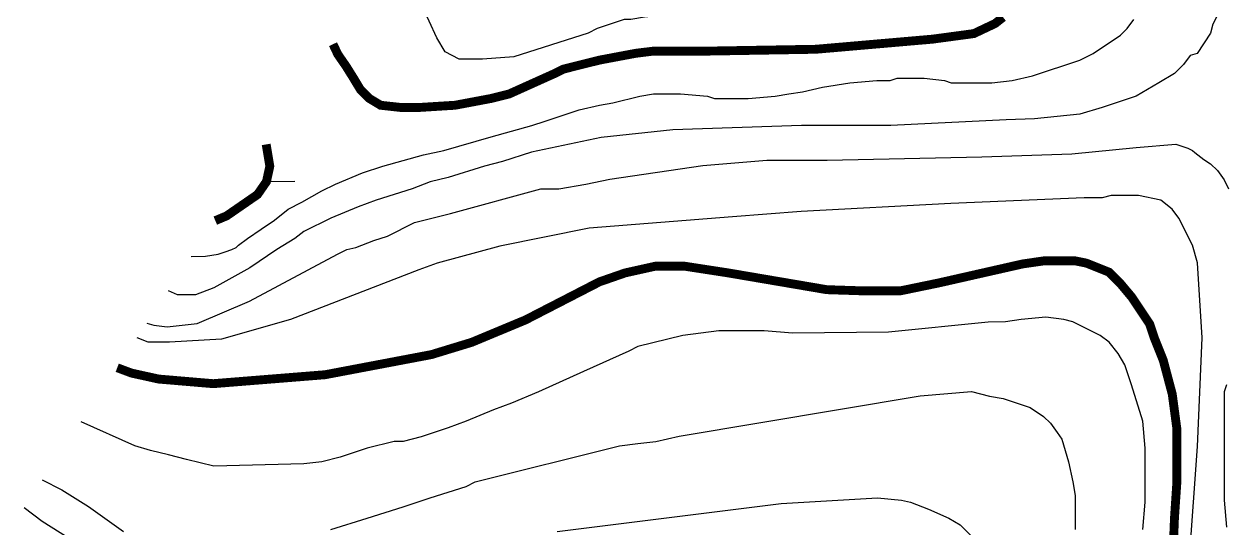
# Model space of a CAD drawing. Extents: x 35515948 to 35520624, y 3302916 to 3308279.
# Drawn here: x 35517453.1 to 35517791.3, y 3306707.8 to 3306849.7 of the extents above; entities that cross this region are included whole.
import ezdxf

# ---------------------------------------------------------------- set-up
doc = ezdxf.new("R2010")
doc.units = 0
doc.header["$LTSCALE"] = 10000
doc.header["$MEASUREMENT"] = 0
doc.layers.get('0').update_dxf_attribs({"linetype": 'CONTINUOUS'})
for name, color, linetype in [('8111', 34, 'CONTINUOUS'), ('8112', 34, 'CONTINUOUS'), ('8130', 34, 'CONTINUOUS')]:
    doc.layers.add(name, color=color, linetype=linetype)

# ---------------------------------------------------------------- blocks, each defined once
blk = doc.blocks.new('1002')
blk.add_lwpolyline([(0, 0), (0.8, 0)])

msp = doc.modelspace()

# ---------------------------------------------------------------- linework, layer by layer
at = {"layer": '8111', "linetype": 'Continuous', "ltscale": 0.005, "flags": 128}
for points, elevation in [([(35517635.46, 3306852.87), (35517633.55, 3306852.23), (35517627.84, 3306851.6), (35517624.03, 3306850.96), (35517622.12, 3306850.96), (35517614.5, 3306848.42), (35517611.96, 3306847.15), (35517591.01, 3306840.49), (35517582.24, 3306839.79), (35517575.65, 3306839.79), (35517571.74, 3306841.88), (35517569.4, 3306845.78), (35517565.06, 3306855.15), (35517562.8, 3306864.36), (35517562.8, 3306870.35), (35517563.67, 3306875.38), (35517567.14, 3306880.41), (35517574.52, 3306888.75), (35517584.85, 3306896.73), (35517585.42, 3306896.93)], 480), ([(35517789.13, 3306852.23), (35517787.86, 3306849.69), (35517787.22, 3306847.15), (35517783.41, 3306841.44), (35517781.51, 3306840.8), (35517779.6, 3306838.26), (35517777.06, 3306835.72), (35517772.62, 3306833.18), (35517766.27, 3306829.37), (35517756.74, 3306826.2), (35517750.39, 3306824.29), (35517744.04, 3306823.66), (35517737.69, 3306823.02), (35517729.71, 3306822.75), (35517697.24, 3306821.17), (35517672.03, 3306821.17), (35517635.78, 3306819.91), (35517615.6, 3306817.71), (35517596.06, 3306813.61), (35517587.83, 3306810.96), (35517582.75, 3306809.69), (35517572.59, 3306806.51), (35517567.51, 3306805.24), (35517562.43, 3306803.34), (35517552.27, 3306800.16), (35517547.19, 3306798.26), (35517539.57, 3306795.08), (35517531.95, 3306791.27), (35517529.41, 3306789.37), (35517524.33, 3306786.19), (35517516.71, 3306781.11), (35517506.55, 3306775.4), (35517501.47, 3306773.49), (35517496.39, 3306773.49), (35517493.8, 3306774.57)], 465), ([(35517500.24, 3306784.22), (35517504.2, 3306784.34), (35517507.77, 3306784.93), (35517509.73, 3306785.56), (35517511.63, 3306786.19), (35517512.9, 3306786.83), (35517513.53, 3306787.46), (35517516.08, 3306789.37), (35517519.89, 3306791.91), (35517523.7, 3306794.45), (35517527.51, 3306797.62), (35517531.32, 3306799.53), (35517537.03, 3306802.7), (35517540.84, 3306804.61), (35517548.46, 3306807.78), (35517554.18, 3306809.69), (35517565.61, 3306812.86), (35517571.32, 3306814.13), (35517584.66, 3306817.94), (35517596.09, 3306821.12), (35517599.9, 3306822.39), (35517609.42, 3306825.56), (35517615.14, 3306826.83), (35517618.95, 3306827.47), (35517626.57, 3306829.37), (35517630.38, 3306830.01), (35517638, 3306830.01), (35517645.62, 3306829.37), (35517647.52, 3306828.74), (35517657.05, 3306828.74), (35517664.67, 3306829.37), (35517668.48, 3306830.01), (35517672.29, 3306830.64), (35517678, 3306831.91), (35517685.62, 3306833.18), (35517693.24, 3306833.82), (35517697.05, 3306833.82), (35517698.96, 3306834.45), (35517706.58, 3306834.45), (35517712.29, 3306833.82), (35517714.2, 3306833.18), (35517725.63, 3306833.18), (35517731.34, 3306833.82), (35517737.06, 3306835.09), (35517750.39, 3306839.53), (35517754.2, 3306841.44), (35517761.82, 3306846.52), (35517763.73, 3306848.42), (35517765.63, 3306850.96)], 470), ([(35517487.75, 3306765.49), (35517489.72, 3306764.97), (35517493.45, 3306764.45), (35517501.87, 3306765.4), (35517516.62, 3306771.65), (35517541.45, 3306784.93), (35517544.02, 3306786.19), (35517546.56, 3306786.83), (35517551.64, 3306788.73), (35517555.45, 3306790), (35517563.07, 3306793.81), (35517573.23, 3306796.35), (35517598.63, 3306803.34), (35517603.71, 3306803.34), (35517611.33, 3306804.61), (35517618.12, 3306806.05), (35517644.29, 3306809.83), (35517662.25, 3306811.41), (35517679.28, 3306811.41), (35517722.78, 3306812.35), (35517748.12, 3306813.14), (35517766.26, 3306814.97), (35517777.46, 3306815.92), (35517780.87, 3306814.77), (35517782.14, 3306814.13), (35517782.78, 3306813.5), (35517785.32, 3306811.59), (35517787.22, 3306810.32), (35517789.13, 3306808.42), (35517791.03, 3306805.88), (35517792.3, 3306803.34)], 460), ([(35517778.97, 3306666.81), (35517783.59, 3306730.82), (35517784.85, 3306761.38), (35517783.59, 3306782.48), (35517782.14, 3306787.46), (35517778.33, 3306795.08), (35517776.43, 3306797.62), (35517773.25, 3306800.16), (35517766.9, 3306801.43), (35517759.28, 3306801.43), (35517756.74, 3306800.8), (35517751.66, 3306800.8), (35517714.09, 3306799.17), (35517671.91, 3306796.91), (35517652.66, 3306795.39), (35517612.31, 3306792.24), (35517587.1, 3306787.2), (35517569.42, 3306782.38), (35517564.34, 3306780.48), (35517528.17, 3306766.53), (35517508.73, 3306760.98), (35517494.14, 3306760.11), (35517488.07, 3306760.11), (35517485, 3306761.37)], 455), ([(35517791.67, 3306748.09), (35517791.03, 3306746.19), (35517791.03, 3306715.71), (35517791.67, 3306708.09)], 460), ([(35517603.28, 3306706.89), (35517666.33, 3306714.76), (35517693.44, 3306716.34), (35517700.23, 3306715.71), (35517702.77, 3306715.07), (35517707.85, 3306713.17), (35517713.56, 3306710.63), (35517716.74, 3306708.72), (35517721.82, 3306703.64)], 435), ([(35517453.14, 3306713.63), (35517458.23, 3306709.77), (35517465.85, 3306704.99)], 435)]:
    msp.add_lwpolyline(points, dxfattribs=dict(at, elevation=elevation))
at = {"layer": '8111', "linetype": 'Continuous', "ltscale": 0.005}
for points, elevation in [([(35517768.17, 3306707.45), (35517768.81, 3306715.07), (35517768.81, 3306730.31), (35517768.17, 3306737.93), (35517765, 3306748.09), (35517763.09, 3306753.81), (35517761.19, 3306756.98), (35517758.65, 3306760.16), (35517756.11, 3306762.06), (35517748.49, 3306765.87), (35517745.95, 3306766.51), (35517740.87, 3306767.14), (35517733.88, 3306766.51), (35517729.44, 3306765.87), (35517724.64, 3306765.78), (35517696.59, 3306762.95), (35517669.48, 3306762.64), (35517661.49, 3306763.33), (35517648.79, 3306763.33), (35517643.71, 3306762.7), (35517638.63, 3306762.06), (35517625.93, 3306758.89), (35517623.39, 3306757.62), (35517610.69, 3306751.9), (35517597.99, 3306746.19), (35517590.37, 3306743.01), (35517585.29, 3306741.11), (35517577.67, 3306737.93), (35517572.59, 3306736.03), (35517564.97, 3306733.49), (35517559.89, 3306732.22), (35517557.35, 3306732.22), (35517549.73, 3306730.31), (35517542.11, 3306727.77), (35517537.03, 3306726.5), (35517531.95, 3306725.87), (35517506.55, 3306725.23), (35517498.93, 3306727.14), (35517493.85, 3306728.41), (35517488.77, 3306729.68), (35517484.33, 3306730.95), (35517469.24, 3306737.76), (35517469.24, 3306737.76)], 445), ([(35517539.57, 3306707.45), (35517549.73, 3306710.63), (35517559.89, 3306713.8), (35517567.51, 3306716.34), (35517577.67, 3306719.52), (35517580.21, 3306720.79), (35517620.85, 3306730.95), (35517625.93, 3306731.58), (35517631.01, 3306732.22), (35517637.64, 3306733.66), (35517705.42, 3306745), (35517719.92, 3306746.26), (35517724.99, 3306744.92), (35517728.8, 3306744.28), (35517736.42, 3306741.74), (35517740.23, 3306739.2), (35517742.14, 3306737.3), (35517744.04, 3306734.76), (35517745.31, 3306732.85), (35517747.22, 3306726.5), (35517748.49, 3306720.79), (35517749.12, 3306716.98), (35517749.12, 3306707.45)], 440), ([(35517458.29, 3306721.35), (35517463.8, 3306718.58), (35517463.8, 3306718.58), (35517463.8, 3306718.58), (35517471.31, 3306713.92), (35517481.15, 3306706.82)], 440)]:
    msp.add_lwpolyline(points, dxfattribs=dict(at, elevation=elevation))
at = {"layer": '8112', "linetype": 'Continuous', "ltscale": 0.005, "const_width": 2.5, "flags": 128}
for points, elevation in [([(35517540.15, 3306844.02), (35517541.48, 3306841.18), (35517543.79, 3306837.85), (35517545.92, 3306834.45), (35517547.83, 3306831.28), (35517550.37, 3306828.74), (35517553.54, 3306826.83), (35517559.26, 3306826.2), (35517564.34, 3306826.2), (35517574.5, 3306826.83), (35517584.66, 3306828.74), (35517589.74, 3306830.01), (35517602.44, 3306835.72), (35517604.98, 3306836.99), (35517607.52, 3306837.63), (35517612.6, 3306838.9), (35517615.14, 3306839.53), (35517625.3, 3306841.44), (35517630.38, 3306842.07), (35517645.62, 3306842.07), (35517676.12, 3306842.59), (35517708.91, 3306845.43), (35517720.57, 3306847), (35517726.56, 3306849.83), (35517728.8, 3306851.6)], 475), ([(35517507, 3306794.35), (35517510.2, 3306795.7), (35517518.88, 3306801.69), (35517521.4, 3306805.33), (35517522.35, 3306809.67), (35517521.32, 3306815.81), (35517521.32, 3306815.81)], 475), ([(35517776.43, 3306694.75), (35517777.06, 3306710.63), (35517777.7, 3306720.15), (35517777.7, 3306726.5), (35517777.7, 3306736.03), (35517776.43, 3306745.55), (35517773.89, 3306755.08), (35517771.35, 3306761.43), (35517770.08, 3306765.24), (35517765, 3306772.86), (35517761.82, 3306776.67), (35517758.65, 3306779.84), (35517752.3, 3306782.38), (35517749.12, 3306783.02), (35517745.95, 3306783.02), (35517740.23, 3306783.02), (35517734.3, 3306782.16), (35517710.66, 3306776.81), (35517699.95, 3306774.6), (35517688.91, 3306774.6), (35517679.14, 3306774.92), (35517651.4, 3306779.64), (35517639.11, 3306781.53), (35517630.91, 3306781.53), (35517622.4, 3306779.64), (35517615.15, 3306777.12), (35517594.35, 3306766.41), (35517579.21, 3306760.11), (35517567.87, 3306756.65), (35517537.92, 3306750.98), (35517506.4, 3306748.46), (35517491.05, 3306749.76), (35517483.41, 3306751.44), (35517479.38, 3306752.95)], 450)]:
    msp.add_lwpolyline(points, dxfattribs=dict(at, elevation=elevation))

# ---------------------------------------------------------------- block references
at = {"layer": '8130', "linetype": 'Continuous', "ltscale": 0.005, "xscale": 10, "yscale": 10, "zscale": 10, "rotation": 1.168866162843982}
msp.add_blockref('1002', (35517521.4, 3306805.33, 475), dxfattribs=at)

doc.saveas('drawing.dxf')
